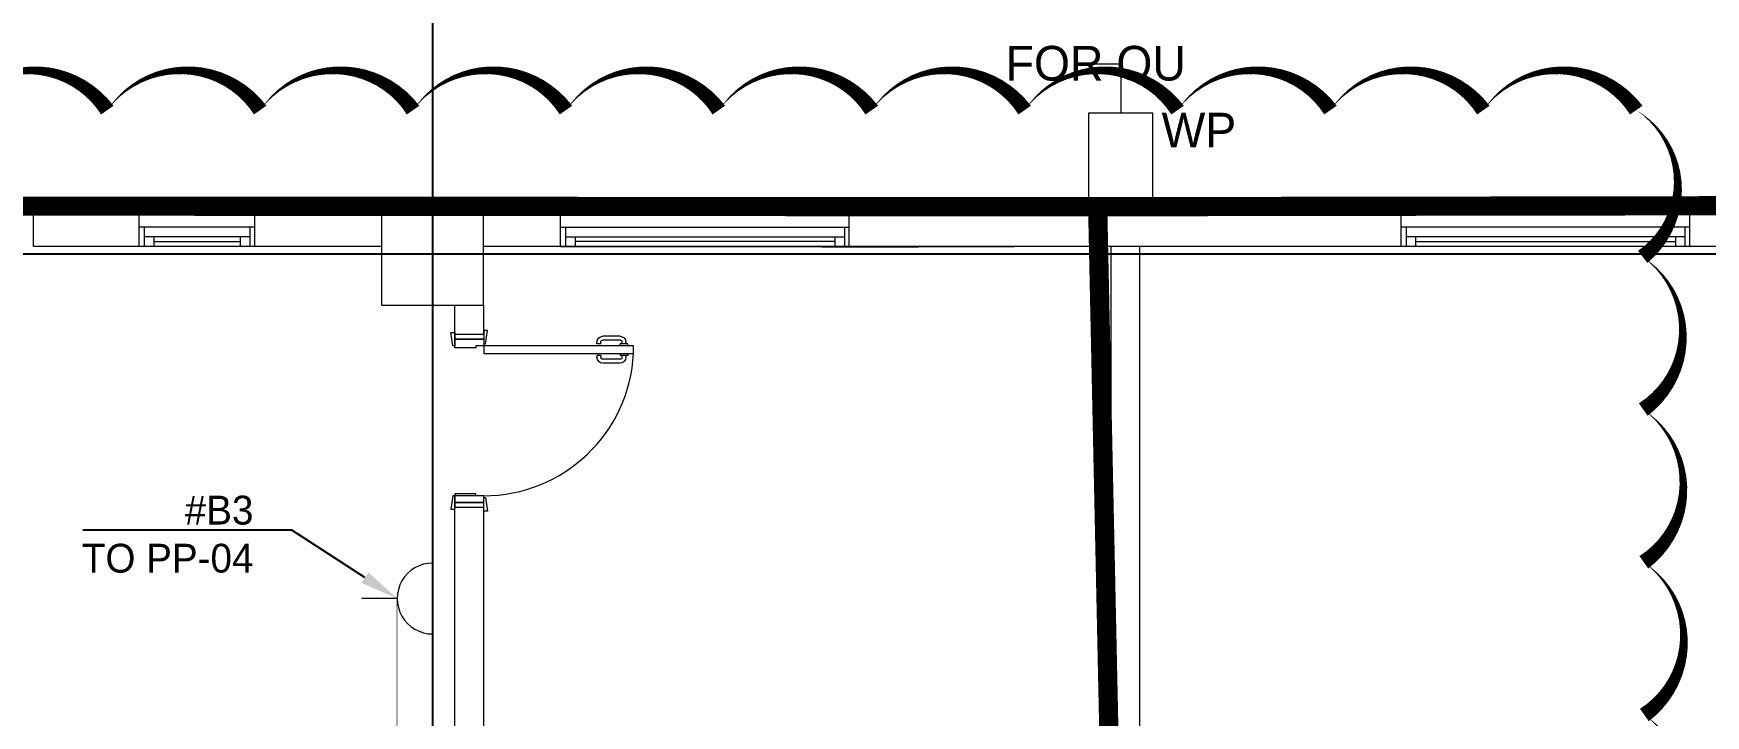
# Model space of a CAD drawing. Header units: metres. Extents: x 75097 to 220695, y -1557923 to -1361206.
# Drawn here: x 142288 to 150980, y -1457639 to -1454089 of the extents above; entities that cross this region are included whole.
import ezdxf
from ezdxf import colors
from ezdxf.entities.mleader import LeaderData, LeaderLine
from ezdxf.math import Vec2, Vec3

# ---------------------------------------------------------------- set-up
doc = ezdxf.new("R2010")
doc.units = ezdxf.units.M
doc.linetypes.add('DASHED2', pattern=[0.375, 0.25, -0.125])
doc.layers.get('0').update_dxf_attribs({"lineweight": 0})
for name, color, linetype, lineweight in [('A-100 - Copy$0$Aluminum', 8, 'Continuous', 0), ('A-100 - Copy$0$Proj', 8, 'Continuous', 0), ('A-100 - Copy$0$Structure', 8, 'Continuous', 9), ('A-100 - Copy$0$Walls', 8, 'Continuous', 0), ('A-100 - Copy$0$Wooden Joinery', 8, 'Continuous', 0)]:
    doc.layers.add(name, color=color, linetype=linetype, lineweight=lineweight)
doc.layers.add('A-100 - Copy$0$axes', color=8, linetype='Continuous')
for name, color, linetype, lineweight, true_color in [('E-POWR', 7, 'Continuous', 9, 0x4e7e3e), ('E-POWR-IDEN _1-100_', 7, 'Continuous', 9, 0x4e7e3e), ('REV 01', 7, 'Continuous', 0, 0xe41b4d)]:
    doc.layers.add(name, color=color, linetype=linetype, lineweight=lineweight, true_color=true_color)
doc.styles.add('Optima_5', font='', dxfattribs={"height": 3.001645})
doc.styles.get("Standard").update_dxf_attribs({"font": 'GOTHIC.TTF'})
doc.styles.get('Optima_5').set_extended_font_data('Optima')

# ---------------------------------------------------------------- blocks, each defined once
blk = doc.blocks.new('NORMAL SOCKET')
at = {"layer": 'E-POWR'}
for p, q in [((0, 308), (0, 615)), ((-308, 0), (308, 0))]:
    blk.add_line(p, q, dxfattribs=at)
blk.add_ellipse((0, 0), major_axis=(33, 306), ratio=1, start_param=4.81904, end_param=7.960633, dxfattribs=at)
blk = doc.blocks.new('GI-041_dwg__U120-3902841-GI-041')
at = {"layer": 'E-POWR', "flags": 128}
blk.add_lwpolyline([(-0.1145, 0), (0.1145, 0), (0.1145, 0.1572), (-0.1145, 0.1572)], close=True, dxfattribs=at)
blk.add_lwpolyline([(0.2354, 0.1613), (0.2354, 0.0786), (0.1145, 0.0786)], dxfattribs=at)
blk = doc.blocks.new('A-100 - Copy$0$A$C72370EFE')
at = {"layer": 'A-100 - Copy$0$Wooden Joinery'}
for p, q in [((-0.05, -0.07), (-0.05, -0.16)), ((-0.03, -0.07), (-0.03, -0.16)), ((-0.01, -0.04), (-0.02, -0.04)), ((-0.01, -0.06), (-0.02, -0.06)), ((-0.01, -0.03), (-0.01, -0.07)), ((0, -0.03), (-0.01, -0.03)), ((0, -0.07), (-0.01, -0.07)), ((0.04, -0.03), (0.05, -0.03)), ((0.04, -0.07), (0.05, -0.07)), ((0.05, -0.03), (0.05, -0.07)), ((0.05, -0.04), (0.06, -0.04)), ((0.05, -0.06), (0.06, -0.06)), ((0.07, -0.07), (0.07, -0.16)), ((0.09, -0.07), (0.09, -0.16)), ((-0.01, -0.17), (-0.02, -0.17)), ((-0.01, -0.17), (-0.01, -0.19)), ((0.05, -0.17), (0.06, -0.17)), ((0.05, -0.17), (0.05, -0.19)), ((-0.01, -0.19), (-0.02, -0.19)), ((0.05, -0.19), (0.06, -0.19))]:
    blk.add_line(p, q, dxfattribs=at)
for centre, radius, start, end in [((-0.02, -0.07), 0.03, 90, 180), ((-0.02, -0.07), 0.01, 90, 180), ((0.06, -0.07), 0.03, 0, 90), ((0.06, -0.07), 0.01, 0, 90), ((-0.02, -0.16), 0.03, 180, 270), ((-0.02, -0.16), 0.01, 180, 270), ((0.06, -0.16), 0.01, 270, 0), ((0.06, -0.16), 0.03, 270, 0)]:
    blk.add_arc(centre, radius, start, end, dxfattribs=at)
blk = doc.blocks.new('A-100 - Copy$0$DR1')
at = {"layer": 'A-100 - Copy$0$Wooden Joinery', "elevation": 0}
for points in [[(1743402.9, 41721.9), (1743392.9, 41721.9), (1743382.9, 41791.9), (1743402.9, 41791.9)], [(1743552.9, 41731.9), (1743562.9, 41731.9), (1743572.9, 41801.9), (1743552.9, 41801.9)], [(1743552.9, 41681.9), (1744331.9, 41681.9), (1744331.9, 41721.9), (1743552.9, 41721.9)], [(1743402.9, 40941.9), (1743392.9, 40941.9), (1743382.9, 40871.9), (1743402.9, 40871.9)], [(1743552.9, 40931.9), (1743562.9, 40931.9), (1743572.9, 40861.9), (1743552.9, 40861.9)]]:
    blk.add_lwpolyline(points, close=True, dxfattribs=at)
for points in [[(1743552.9, 41756.9), (1743402.9, 41756.9), (1743402.9, 41781.9), (1743552.9, 41781.9), (1743552.9, 41756.9)], [(1743552.9, 41756.9), (1743552.9, 41721.9), (1743512.9, 41721.9), (1743512.9, 41711.9), (1743402.9, 41711.9), (1743402.9, 41756.9), (1743552.9, 41756.9)], [(1743552.9, 40906.9), (1743552.9, 40941.9), (1743512.9, 40941.9), (1743512.9, 40951.9), (1743402.9, 40951.9), (1743402.9, 40906.9), (1743552.9, 40906.9)], [(1743552.9, 40906.9), (1743402.9, 40906.9), (1743402.9, 40881.9), (1743552.9, 40881.9), (1743552.9, 40906.9)]]:
    blk.add_lwpolyline(points, dxfattribs=at)
at = {"layer": 'A-100 - Copy$0$Wooden Joinery'}
blk.add_arc((1743552.9, 41721.9, 0), 780, 270, 357.0603, dxfattribs=at)
at = {"layer": 'A-100 - Copy$0$Wooden Joinery', "xscale": -999.9999999998856, "yscale": 999.9999999998856, "zscale": 999.9999999998854, "rotation": 270}
blk.add_blockref('A-100 - Copy$0$A$C72370EFE', (1744331.9, 41681.9, 0), dxfattribs=at)
blk = doc.blocks.new('A-100 - Copy')
at = {"layer": 'A-100 - Copy$0$Aluminum'}
for p, q in [((143438.3, -1455097.7, -2.4), (142838.3, -1455097.7, -2.4)), ((142863.3, -1455097.7, -2.4), (142863.3, -1455197.7, -2.4)), ((143413.3, -1455097.7, -2.4), (143413.3, -1455197.7, -2.4)), ((145028.7, -1455097.7, 0), (146528.7, -1455097.7, 0)), ((145053.7, -1455097.7, 0), (145053.7, -1455197.7, 0)), ((146503.7, -1455097.7, 0), (146503.7, -1455197.7, 0)), ((150898.3, -1455097.7, 0), (149398.3, -1455097.7, 0)), ((149423.3, -1455097.7, 0), (149423.3, -1455197.7, 0)), ((150873.3, -1455097.7, 0), (150873.3, -1455197.7, 0)), ((143438.3, -1455197.7, -2.4), (142838.3, -1455197.7, -2.4)), ((143413.3, -1455147.7, -2.4), (142863.3, -1455147.7, -2.4)), ((142913.3, -1455147.7, -2.4), (142913.3, -1455197.7, -2.4)), ((142913.3, -1455172.7, -2.4), (143363.3, -1455172.7, -2.4)), ((143363.3, -1455147.7, -2.4), (143363.3, -1455197.7, -2.4)), ((145028.7, -1455197.7, 0), (146528.7, -1455197.7, 0)), ((145053.7, -1455147.7, 0), (146503.7, -1455147.7, 0)), ((145103.7, -1455147.7, 0), (145103.7, -1455197.7, 0)), ((146453.7, -1455172.7, 0), (145103.7, -1455172.7, 0)), ((146453.7, -1455147.7, 0), (146453.7, -1455197.7, 0)), ((150898.3, -1455197.7, 0), (149398.3, -1455197.7, 0)), ((150873.3, -1455147.7, 0), (149423.3, -1455147.7, 0)), ((149473.3, -1455147.7, 0), (149473.3, -1455197.7, 0)), ((149473.3, -1455172.7, 0), (150823.3, -1455172.7, 0)), ((150823.3, -1455147.7, 0), (150823.3, -1455197.7, 0))]:
    blk.add_line(p, q, dxfattribs=at)
at = {"layer": 'A-100 - Copy$0$axes'}
for p, q in [((144363.7, -1477297.4, 0), (144363.7, -1387547.7, 0)), ((215795, -1455237.7, 2.4), (83877.8, -1455237.7, 2.4))]:
    blk.add_line(p, q, dxfattribs=at)
at = {"layer": 'A-100 - Copy$0$Proj'}
for p, q in [((142838.3, -1454972.7), (143438.3, -1454972.7)), ((146528.7, -1454972.7, 0), (145028.7, -1454972.7, 0)), ((149398.3, -1454972.7, 0), (150898.3, -1454972.7, 0))]:
    blk.add_line(p, q, dxfattribs=at)
at = {"layer": 'A-100 - Copy$0$Structure', "elevation": 0}
blk.add_lwpolyline([(144098.3, -1455502.7), (144628.3, -1455502.7), (144628.3, -1454972.7), (144098.3, -1454972.7)], close=True, dxfattribs=at)
at = {"layer": 'A-100 - Copy$0$Walls'}
for p, q in [((142838.3, -1454972.7, 0), (142288.3, -1454972.7, 0)), ((142288.3, -1455197.7), (142288.3, -1454972.7)), ((142838.3, -1455197.7), (142838.3, -1454972.7)), ((144098.7, -1454972.7, 0), (143438.3, -1454972.7, 0)), ((143438.3, -1455197.7), (143438.3, -1454972.7)), ((145028.7, -1454972.7, 0), (144628.7, -1454972.7)), ((145028.7, -1455197.7, 0), (145028.7, -1454972.7, 0)), ((146528.7, -1455197.7, 0), (146528.7, -1454972.7, 0)), ((149398.3, -1454972.7, 0), (146528.7, -1454972.7, 0)), ((149398.3, -1455197.7, 0), (149398.3, -1454972.7, 0)), ((151298.3, -1454972.7), (150898.3, -1454972.7, 0)), ((150898.3, -1455197.7, 0), (150898.3, -1454972.7, 0)), ((142838.3, -1455197.7, 0), (142288.3, -1455197.7, 0)), ((144098.7, -1455197.7, 0), (142838.3, -1455197.7, 0)), ((149398.3, -1455197.7, 0), (144628.3, -1455197.7, 0)), ((145028.7, -1455197.7, 0), (144628.7, -1455197.7)), ((147888.5, -1455197.7, 0), (146388.5, -1455203.5, 0)), ((151298.3, -1455197.7), (150898.3, -1455197.7, 0)), ((144628.3, -1455502.7, 0), (144628.3, -1455655.2, 0)), ((144628.3, -1456495.2, 0), (144628.3, -1460822.7, 0))]:
    blk.add_line(p, q, dxfattribs=at)
at = {"layer": 'A-100 - Copy$0$Walls', "elevation": 0}
for points in [[(148038.5, -1454972.7), (148038.5, -1454972.7)], [(147888.5, -1455197.7), (147888.5, -1460822.7)], [(148038.5, -1455197.7), (148038.5, -1460822.7)], [(144478.7, -1455655.2), (144478.7, -1455502.7)], [(144478.7, -1455655.2), (144628.3, -1455655.2)], [(134463.3, -1460822.7), (144478.3, -1460822.7), (144478.3, -1456495.2)], [(144628.3, -1456495.2), (144478.3, -1456495.2)]]:
    blk.add_lwpolyline(points, dxfattribs=at)
at = {"layer": 'A-100 - Copy$0$Wooden Joinery'}
blk.add_blockref('A-100 - Copy$0$DR1', (-1598924.2, -1497437.1, 0), dxfattribs=at)

msp = doc.modelspace()

# ---------------------------------------------------------------- linework, layer by layer
at = {"layer": 'E-POWR', "color": 240, "linetype": 'DASHED2', "ltscale": 500, "true_color": 0xf10e52, "const_width": 100, "elevation": 0}
for points in [[(115314.3, -1421042.7), (122763.3, -1421042.7), (122643.3, -1429852.7), (109455, -1429732.3), (109455, -1447867.7), (115125.3, -1447867.7), (115013.3, -1454972.7), (147820.4, -1454991.2)], [(159393.3, -1448612.7), (159393.3, -1454972.7), (147820.4, -1454991.2), (147948, -1460991.2), (148420.5, -1460972.7), (148420.5, -1466760.4), (151756.7, -1466760.4), (151498.3, -1475532.7), (159048.3, -1475532.7), (159048.3, -1476893.7), (174041.3, -1476822.7), (174041.3, -1469902.7), (209947.3, -1469902.7), (209947.3, -1454972.7), (173995.3, -1454972.7), (173978.3, -1451323.8), (179573.3, -1451323.8), (179573.3, -1448020.8), (173978.3, -1448045.7)]]:
    msp.add_lwpolyline(points, dxfattribs=at)
at = {"layer": 'E-POWR', "const_width": 3, "elevation": 0}
msp.add_lwpolyline([(144178.7, -1457030), (144178.7, -1460637.6), (139198.3, -1460637.6), (136701.6, -1460637.6), (132265.4, -1460638.5), (129750.7, -1460638.5), (127228.4, -1460637.6), (124640, -1460637.6), (124640, -1455422.3), (133289.4, -1455422.3)], dxfattribs=at)

# ---------------------------------------------------------------- block references
at = {"color": 85, "xscale": 2127.341102341351, "yscale": 2127.341102341351, "zscale": 2127.341102341351, "rotation": 89.99999999978158}
msp.add_blockref('GI-041_dwg__U120-3902841-GI-041', (148107.2, -1454747.6, -5), dxfattribs=at)
at = {"layer": 'E-POWR', "color": 85, "xscale": 0.6, "yscale": 0.6, "zscale": 0.6, "rotation": 90.00000000000001}
msp.add_blockref('NORMAL SOCKET', (144363.7, -1457030, 0), dxfattribs=at)

# ---------------------------------------------------------------- texts
at = {"layer": 'E-POWR-IDEN _1-100_', "attachment_point": 1, "rotation": 360, "line_spacing_factor": 1.047943, "style": 'Optima_5'}
for s, insert, char_height, width in [('2X20A ISOLATOR\\PFOR OU', (147342.1, -1453839.7, -5), 180.099, 2475.925), ('WP', (148152.7, -1454502.3, -5), 180.1, 3.637978807091713e-12)]:
    msp.add_mtext(s, dxfattribs=dict(at, insert=insert, char_height=char_height, width=width))

# ---------------------------------------------------------------- leaders
at = {"layer": 'E-POWR'}
ml = msp.add_multileader_mtext('Standard', dxfattribs=at)
ml.set_content('#B3\\PTO PP-04', color=256)
ml.set_leader_properties()
ml.build(insert=Vec2(0, 0))
ml.multileader.update_dxf_attribs({"text_right_attachment_type": 6, "dogleg_length": 200, "arrow_head_size": 200})
ctx = ml.context
ctx.base_point, ctx.char_height, ctx.arrow_head_size, ctx.landing_gap_size, ctx.plane_origin = Vec3(142564.5, -1456572, 0), 150, 200, 0.09, Vec3(143990, -1457954.6, 0)
ctx.right_attachment, ctx.text_align_type = 6, 2
notes = []
notes.append((ctx, [(1, (1, 1, 0), (143631.9, -1456675.1, 0), (-1, 0), 200, [(0, [(144179.1, -1457030, 0)], 0, [])])]))
ctx.mtext.insert, ctx.mtext.alignment, ctx.mtext.flow_direction = Vec3(143431.8, -1456495.1, 0), 3, 5
for ctx, leaders in notes:
    for number, flags, end, landing, length, lines in leaders:
        leader = LeaderData()
        leader.index, (leader.has_last_leader_line, leader.has_dogleg_vector, leader.attachment_direction) = number, flags
        leader.last_leader_point, leader.dogleg_vector, leader.dogleg_length = Vec3(end), Vec3(landing), length
        for number, points, colour, breaks in lines:
            line = LeaderLine()
            line.index, line.vertices, line.color, line.breaks = number, Vec3.list(points), colors.encode_raw_color(colour), breaks
            leader.lines.append(line)
        ctx.leaders.append(leader)

# ---------------------------------------------------------------- next in the draw order: block references
msp.add_blockref('A-100 - Copy', (0, 0))

# ---------------------------------------------------------------- next in the draw order: linework, layer by layer
at = {"layer": 'REV 01', "color": 3, "elevation": 0}
msp.add_lwpolyline([(141877.4, -1454488.3, 0, 79.5, -0.520567), (142672.2, -1454488.3, 0, 79.5, -0.520567), (143467, -1454488.3, 0, 79.5, -0.520567), (144261.8, -1454488.3, 0, 79.5, -0.520567), (145056.6, -1454488.3, 0, 79.5, -0.520567), (145851.3, -1454488.3, 0, 79.5, -0.520567), (146646.1, -1454488.3, 0, 79.5, -0.520567), (147440.9, -1454488.3, 0, 79.5, -0.520567), (148235.7, -1454488.3, 0, 79.5, -0.520567), (149030.5, -1454488.3, 0, 79.5, -0.520567), (149825.3, -1454488.3, 0, 79.5, -0.520567), (150620.1, -1454488.3, 0, 79.5, -0.520567), (150653.8, -1455252, 0, 79.5, -0.520567), (150656.6, -1456046.8, 0, 79.5, -0.520567), (150659.4, -1456841.6, 0, 79.5, -0.520567), (150662.3, -1457636.4, 0, 79.5, -0.520567), (150665.1, -1458431.2, 0, 79.5, -0.520567), (150667.9, -1459225.9, 0, 79.5, -0.520567), (150670.7, -1460020.7, 0, 79.5, -0.520567), (150673.5, -1460815.5, 0, 79.5, -0.520567), (150676.3, -1461610.3, 0, 79.5, -0.520567), (150679.1, -1462405.1, 0, 79.5, -0.520567), (150682, -1463199.9, 0, 79.5, -0.520567)], format="xyseb", dxfattribs=at)

doc.saveas('drawing.dxf')
